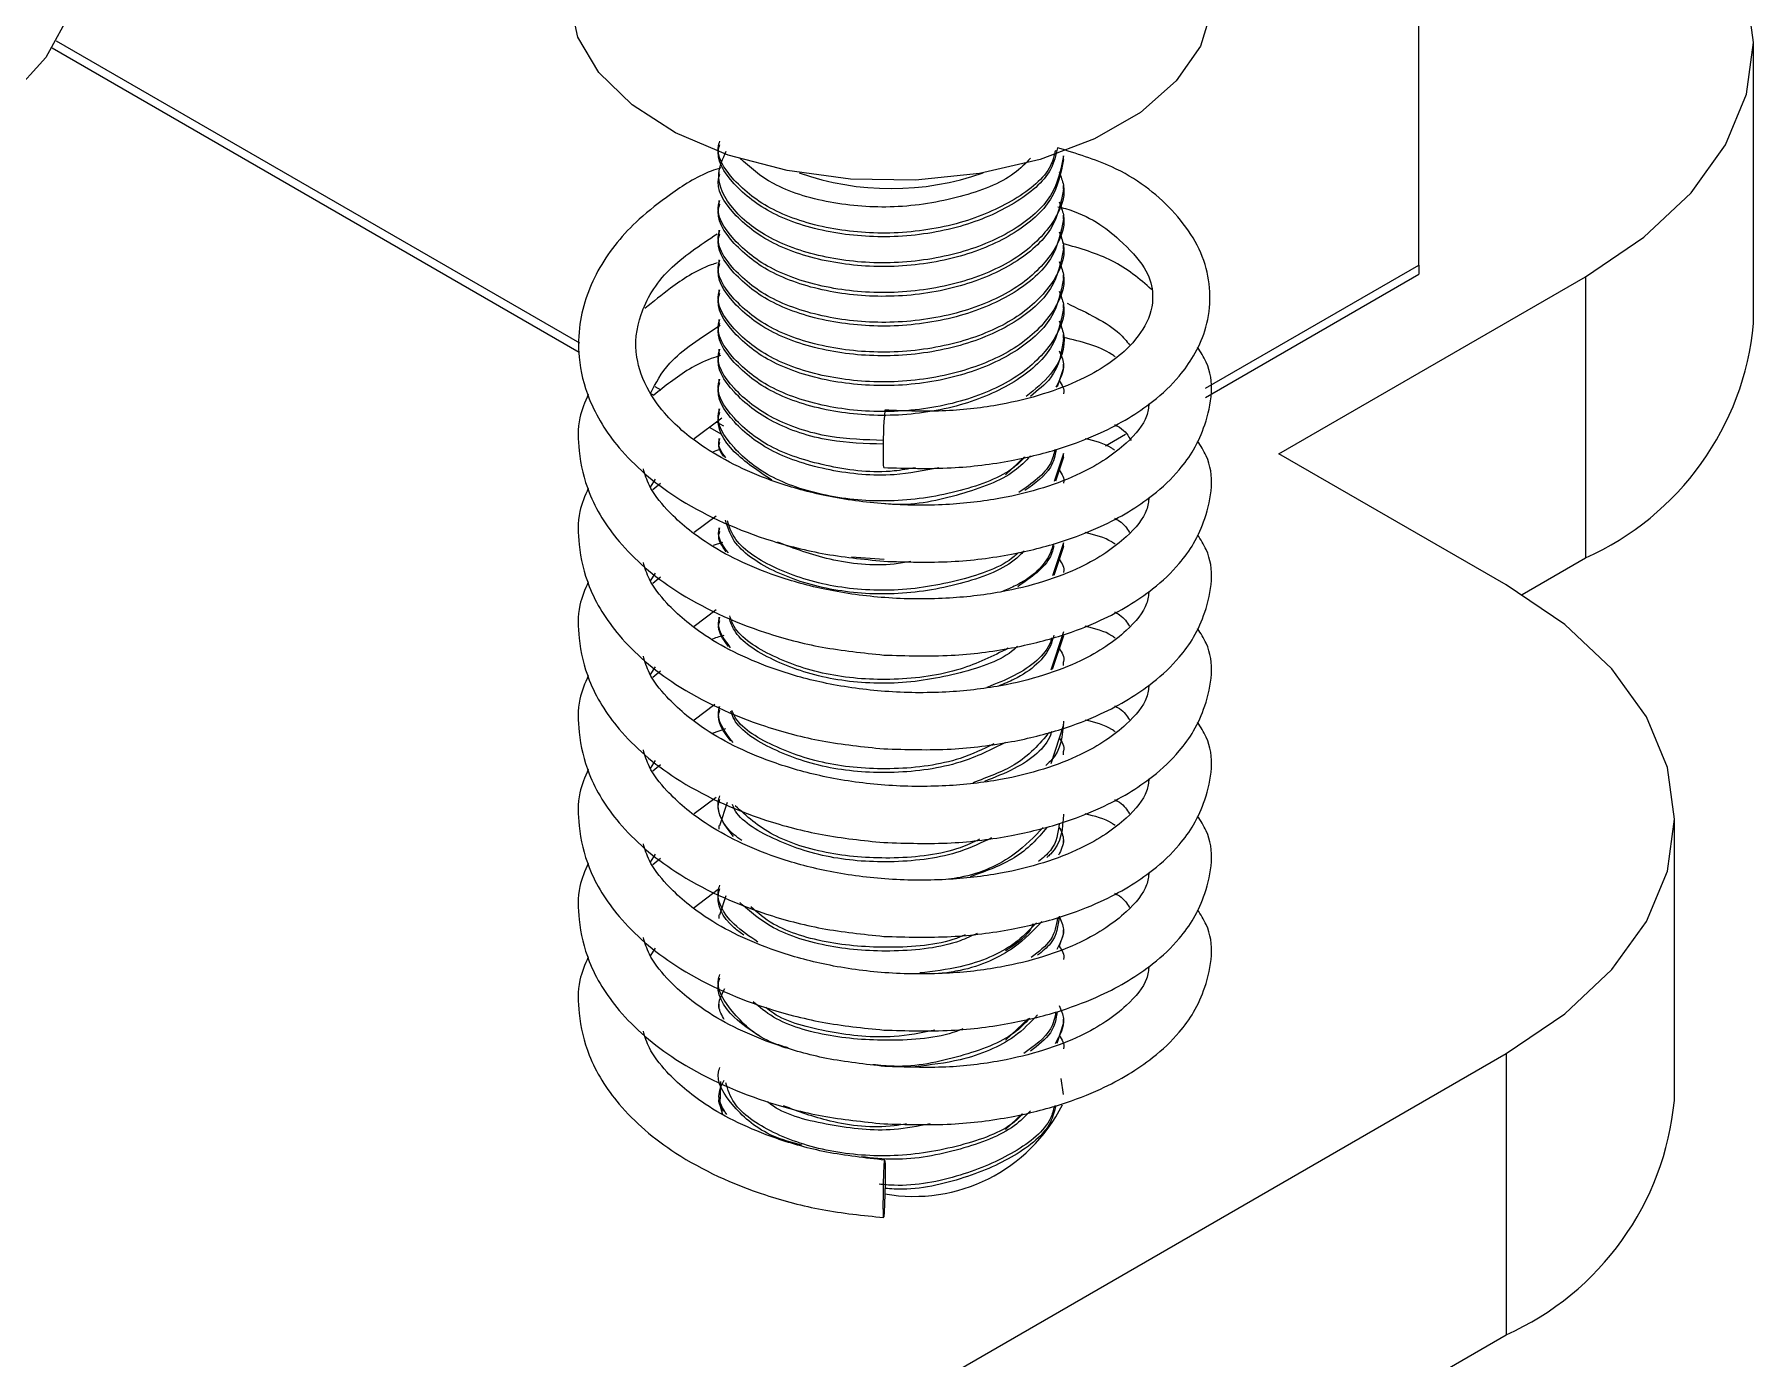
# Model space of a CAD drawing. Header units: millimetres. Extents: x 5 to 292, y 4 to 204.
# Drawn here: x 248.13 to 263.1, y 132.89 to 144.42 of the extents above; entities that cross this region are included whole.
import ezdxf

# ---------------------------------------------------------------- set-up
doc = ezdxf.new("R2010")
doc.units = ezdxf.units.MM

msp = doc.modelspace()

# ---------------------------------------------------------------- linework, layer by layer
at = {"color": 7, "linetype": 'Continuous', "lineweight": 25}
for p, q in [((260.183, 142.415), (260.183, 150.989)), ((248.317, 144.367), (252.872, 141.737)), ((263.097, 141.905), (263.097, 144.354)), ((248.28, 144.306), (252.87, 141.657)), ((257.087, 143.334), (257.087, 143.367)), ((254.087, 143.237), (254.087, 143.205)), ((254.087, 142.978), (254.087, 142.945)), ((257.087, 143.075), (257.087, 143.107)), ((257.087, 142.816), (257.087, 142.848)), ((254.087, 142.718), (254.087, 142.686)), ((257.087, 142.556), (257.087, 142.589)), ((254.087, 142.459), (254.087, 142.427)), ((258.325, 141.343), (260.183, 142.415)), ((260.183, 142.415), (260.183, 142.334)), ((257.087, 142.297), (257.087, 142.33)), ((258.323, 141.26), (260.183, 142.334)), ((258.963, 140.772), (261.632, 142.313)), ((261.632, 142.313), (261.632, 139.864)), ((254.087, 142.2), (254.087, 142.168)), ((254.087, 141.941), (254.087, 141.908)), ((257.087, 142.038), (257.087, 142.07)), ((257.087, 141.779), (257.087, 141.811)), ((254.087, 141.681), (254.087, 141.649)), ((257.086, 141.52), (257.032, 141.354)), ((257.087, 141.519), (257.087, 141.552)), ((253.53, 141.357), (253.58, 141.328)), ((254.087, 141.422), (254.087, 141.39)), ((253.492, 141.297), (253.52, 141.281)), ((253.871, 140.903), (254.112, 141.085)), ((254.064, 141.049), (254.126, 141.013)), ((254.087, 141.163), (254.087, 141.131)), ((254.003, 141.003), (254.108, 140.942)), ((254.087, 140.904), (254.087, 140.871)), ((257.452, 140.839), (257.628, 140.941)), ((254.102, 140.811), (254.037, 140.789)), ((256.745, 140.741), (256.582, 140.589)), ((257.086, 140.774), (257.006, 140.529)), ((257.086, 140.742), (257.018, 140.533)), ((257.087, 140.742), (257.087, 140.774)), ((260.943, 139.629), (258.963, 140.772)), ((253.492, 140.481), (253.536, 140.549)), ((253.579, 140.511), (253.51, 140.457)), ((253.871, 140.087), (254.063, 140.232)), ((254.117, 139.999), (254.037, 139.972)), ((254.087, 140.126), (254.087, 140.094)), ((257.086, 139.996), (256.992, 139.708)), ((257.087, 139.964), (257.087, 139.996)), ((255.527, 139.85), (255.242, 139.871)), ((257.086, 139.964), (257.003, 139.71)), ((261.082, 139.546), (261.632, 139.864)), ((253.492, 139.664), (253.536, 139.732)), ((253.579, 139.695), (253.51, 139.64)), ((253.871, 139.27), (254.063, 139.415)), ((254.087, 139.348), (254.087, 139.316)), ((257.086, 139.219), (256.978, 138.887)), ((257.086, 139.186), (256.99, 138.891)), ((257.087, 138.927), (257.087, 138.959)), ((253.492, 138.848), (253.536, 138.916)), ((253.579, 138.878), (253.51, 138.823)), ((253.871, 138.454), (254.05, 138.589)), ((254.087, 138.57), (254.087, 138.538)), ((254.145, 138.376), (254.027, 138.336)), ((257.086, 138.409), (256.976, 138.07)), ((257.087, 138.149), (257.087, 138.182)), ((253.492, 138.031), (253.536, 138.099)), ((253.579, 138.062), (253.51, 138.007)), ((253.871, 137.637), (254.062, 137.781)), ((254.095, 137.533), (254.161, 137.736)), ((262.407, 135.139), (262.407, 137.588)), ((254.087, 137.533), (254.087, 137.501)), ((253.492, 137.215), (253.536, 137.283)), ((257.087, 137.371), (257.087, 137.404)), ((253.579, 137.245), (253.51, 137.19)), ((253.871, 136.82), (254.08, 136.978)), ((254.095, 136.755), (254.15, 136.925)), ((254.087, 136.756), (254.087, 136.723)), ((257.086, 136.594), (257.05, 136.483)), ((257.087, 136.594), (257.087, 136.626)), ((253.492, 136.398), (253.536, 136.466)), ((254.087, 135.978), (254.087, 135.946)), ((256.784, 135.851), (256.582, 135.663)), ((257.086, 135.816), (257.028, 135.636)), ((257.087, 135.816), (257.087, 135.848)), ((254.968, 132.098), (260.943, 135.547)), ((260.943, 135.547), (260.943, 133.098)), ((254.087, 135.2), (254.087, 135.19)), ((257.087, 135.19), (257.067, 135.33)), ((256.727, 135.021), (256.582, 134.885)), ((254.968, 129.648), (260.943, 133.098))]:
    msp.add_line(p, q, dxfattribs=at)
at = {"color": 7, "linetype": 'Continuous', "lineweight": 25, "flags": 128}
for points in [[(245.164, 152.116), (245.691, 151.766), (246.206, 151.333), (246.698, 150.826), (247.156, 150.257), (247.569, 149.638), (247.928, 148.983), (248.226, 148.307), (248.455, 147.625), (248.611, 146.952), (248.69, 146.303), (248.69, 145.693), (248.611, 145.135), (248.455, 144.642), (248.226, 144.224), (247.928, 143.892), (247.664, 143.703)], [(261.632, 142.313), (262.142, 142.658), (262.552, 143.044), (262.852, 143.462), (263.035, 143.903), (263.097, 144.354), (263.035, 144.806), (262.852, 145.246), (262.552, 145.665), (262.142, 146.051), (261.632, 146.395)], [(258.381, 144.866), (258.379, 144.643), (258.279, 144.321), (258.068, 144.018), (257.757, 143.745), (257.356, 143.513), (256.883, 143.333), (256.357, 143.212), (255.799, 143.154), (255.233, 143.163), (254.681, 143.237), (254.166, 143.373), (253.71, 143.567), (253.33, 143.809), (253.042, 144.091), (252.859, 144.401), (252.788, 144.725), (252.792, 144.866)], [(260.943, 135.547), (261.453, 135.892), (261.862, 136.278), (262.163, 136.696), (262.346, 137.137), (262.407, 137.588), (262.346, 138.04), (262.163, 138.48), (261.862, 138.899), (261.453, 139.285), (260.943, 139.629)], [(254.1, 135.305), (254.094, 135.101), (254.117, 135.017)], [(255.535, 134.513), (255.535, 134.424), (255.533, 134.326), (255.53, 134.235), (255.527, 134.165), (255.523, 134.125), (255.521, 134.122), (255.519, 134.157), (255.518, 134.224), (255.519, 134.314), (255.521, 134.411), (255.523, 134.502), (255.527, 134.573), (255.53, 134.613), (255.533, 134.615), (255.535, 134.58), (255.535, 134.513)]]:
    msp.add_lwpolyline(points, dxfattribs=at)
at = {"color": 7, "linetype": 'Continuous', "lineweight": 25}
for centre, radius, start, end in [((255.587, 145.496), 2.415, 250.6567, 289.3434), ((260.616, 142.139), 2.492, 294.0742, 354.6057), ((258.899, 140.836), 3.382, 174.6569, 181.3428), ((255.999, 140.721), 0.483, 175.7038, 188.2864), ((255.785, 135.75), 1.447, 259.9519, 333.2948), ((259.926, 135.373), 2.492, 294.0745, 354.6054)]:
    msp.add_arc(centre, radius, start, end, dxfattribs=at)
for points, knots in [([(257.017, 143.414), (257.006, 143.368), (256.967, 143.207), (256.676, 142.973), (256.2, 142.763), (255.619, 142.673), (255.038, 142.717), (254.53, 142.882), (254.201, 143.145), (254.052, 143.373), (254.092, 143.487), (254.095, 143.495)], [0, 0, 0, 0, 0.052328, 0.184906, 0.317057, 0.453022, 0.583724, 0.718013, 0.853163, 0.989716, 1, 1, 1, 1]), ([(257.035, 143.436), (257.02, 143.372), (256.98, 143.192), (256.678, 142.941), (256.199, 142.73), (255.619, 142.641), (255.038, 142.685), (254.53, 142.849), (254.201, 143.112), (254.052, 143.341), (254.092, 143.455), (254.095, 143.463)], [0, 0, 0, 0, 0.071999, 0.201825, 0.331232, 0.464375, 0.592364, 0.723866, 0.85621, 0.989929, 1, 1, 1, 1]), ([(255.522, 140.651), (255.719, 140.645), (256.098, 140.634), (256.622, 140.701), (257.058, 140.809), (257.485, 140.975), (257.837, 141.187), (258.082, 141.42), (258.232, 141.63), (258.371, 141.935), (258.383, 142.408), (258.072, 142.9), (257.606, 143.261), (257.199, 143.386), (257.035, 143.436)], [0, 0, 0, 0, 0.083943, 0.161545, 0.230927, 0.291122, 0.387288, 0.452179, 0.497605, 0.549592, 0.67143, 0.797894, 0.918605, 1, 1, 1, 1]), ([(257.086, 143.334), (257.064, 143.216), (257.02, 142.981), (256.682, 142.681), (256.198, 142.471), (255.62, 142.381), (255.038, 142.426), (254.53, 142.59), (254.201, 142.853), (254.052, 143.082), (254.092, 143.196), (254.095, 143.204)], [0, 0, 0, 0, 0.1245, 0.246981, 0.369067, 0.494678, 0.615426, 0.739488, 0.864345, 0.990499, 1, 1, 1, 1]), ([(257.086, 143.367), (257.064, 143.248), (257.02, 143.013), (256.682, 142.713), (256.198, 142.504), (255.62, 142.414), (255.038, 142.458), (254.533, 142.622), (254.191, 142.886), (254.045, 143.172), (254.121, 143.342), (254.15, 143.406)], [0, 0, 0, 0, 0.116661, 0.231431, 0.345831, 0.463532, 0.576678, 0.692929, 0.809925, 0.928136, 1, 1, 1, 1]), ([(256.8, 143.345), (256.756, 143.3), (256.614, 143.154), (256.191, 142.993), (255.621, 142.899), (255.04, 142.945), (254.547, 143.097), (254.357, 143.267), (254.269, 143.345)], [0, 0, 0, 0, 0.084236, 0.270625, 0.462395, 0.646742, 0.836149, 1, 1, 1, 1]), ([(254.103, 143.261), (254.075, 143.252), (253.905, 143.197), (253.672, 143.037), (253.32, 142.771), (253.019, 142.398), (252.867, 141.978), (252.858, 141.581), (252.949, 141.213), (253.21, 140.788), (253.714, 140.353), (254.354, 140.057), (254.989, 139.889), (255.342, 139.853), (255.522, 139.835)], [0, 0, 0, 0, 0.013491, 0.081568, 0.143081, 0.246455, 0.352704, 0.412339, 0.490753, 0.590274, 0.707189, 0.844281, 0.920629, 1, 1, 1, 1]), ([(257.05, 143.224), (257.065, 143.186), (257.125, 143.033), (257.001, 142.753), (256.687, 142.454), (256.196, 142.244), (255.62, 142.155), (255.038, 142.199), (254.53, 142.363), (254.201, 142.626), (254.052, 142.855), (254.092, 142.969), (254.095, 142.977)], [0, 0, 0, 0, 0.039257, 0.15974, 0.277292, 0.394464, 0.515018, 0.630906, 0.749974, 0.869806, 0.990881, 1, 1, 1, 1]), ([(257.086, 143.075), (257.064, 142.957), (257.02, 142.721), (256.682, 142.421), (256.198, 142.212), (255.62, 142.122), (255.038, 142.166), (254.53, 142.331), (254.201, 142.594), (254.052, 142.822), (254.092, 142.936), (254.095, 142.944)], [0, 0, 0, 0, 0.1244998, 0.2469811, 0.3690674, 0.4946777, 0.615426, 0.7394884, 0.8643453, 0.9904988, 1, 1, 1, 1]), ([(257.05, 142.965), (257.065, 142.927), (257.125, 142.774), (257.001, 142.494), (256.687, 142.195), (256.196, 141.985), (255.62, 141.895), (255.038, 141.94), (254.53, 142.104), (254.201, 142.367), (254.052, 142.595), (254.092, 142.71), (254.095, 142.718)], [0, 0, 0, 0, 0.039257, 0.15974, 0.277292, 0.394464, 0.515018, 0.630906, 0.749974, 0.869806, 0.990881, 1, 1, 1, 1]), ([(257.037, 142.923), (257.06, 142.918), (257.3, 142.858), (257.571, 142.654), (257.808, 142.398), (257.882, 142.164), (257.844, 141.935), (257.638, 141.654), (257.234, 141.385), (256.661, 141.205), (256.058, 141.132), (255.711, 141.144), (255.532, 141.151)], [0, 0, 0, 0, 0.013647, 0.143283, 0.246106, 0.338759, 0.45354, 0.549479, 0.671476, 0.820555, 0.907456, 1, 1, 1, 1]), ([(257.832, 141.208), (257.828, 141.172), (257.817, 141.063), (257.631, 140.837), (257.236, 140.569), (256.661, 140.387), (256.058, 140.318), (255.538, 140.323), (255.032, 140.392), (254.483, 140.542), (253.989, 140.78), (253.649, 141.067), (253.447, 141.344), (253.344, 141.641), (253.379, 141.984), (253.603, 142.374), (253.922, 142.587), (254.071, 142.687)], [0, 0, 0, 0, 0.030936, 0.093701, 0.173514, 0.271043, 0.327896, 0.388439, 0.446596, 0.499916, 0.587815, 0.652675, 0.696609, 0.760769, 0.841011, 0.92522, 1, 1, 1, 1]), ([(257.086, 142.816), (257.064, 142.697), (257.02, 142.462), (256.682, 142.162), (256.198, 141.953), (255.62, 141.863), (255.038, 141.907), (254.53, 142.072), (254.201, 142.335), (254.052, 142.563), (254.092, 142.677), (254.095, 142.685)], [0, 0, 0, 0, 0.1245, 0.246981, 0.369067, 0.494678, 0.615426, 0.739488, 0.864345, 0.990499, 1, 1, 1, 1]), ([(257.05, 142.705), (257.065, 142.668), (257.125, 142.514), (257.001, 142.235), (256.687, 141.935), (256.196, 141.726), (255.62, 141.636), (255.038, 141.68), (254.53, 141.845), (254.201, 142.108), (254.052, 142.336), (254.092, 142.45), (254.095, 142.458)], [0, 0, 0, 0, 0.039257, 0.15974, 0.277292, 0.394464, 0.515018, 0.630906, 0.749974, 0.869806, 0.990881, 1, 1, 1, 1]), ([(257.086, 142.557), (257.064, 142.438), (257.02, 142.203), (256.682, 141.903), (256.198, 141.694), (255.62, 141.604), (255.038, 141.648), (254.53, 141.812), (254.201, 142.075), (254.052, 142.304), (254.092, 142.418), (254.095, 142.426)], [0, 0, 0, 0, 0.1244998, 0.2469811, 0.3690674, 0.4946778, 0.6154259, 0.7394883, 0.8643453, 0.9904988, 1, 1, 1, 1]), ([(257.854, 142.203), (257.749, 142.294), (257.548, 142.467), (257.233, 142.559), (257.083, 142.602)], [0, 0, 0, 0, 0.523008, 1, 1, 1, 1]), ([(254.071, 142.433), (254.054, 142.428), (253.896, 142.376), (253.688, 142.235), (253.516, 142.096), (253.443, 142.037)], [0, 0, 0, 0, 0.06615, 0.60437, 1, 1, 1, 1]), ([(257.05, 142.446), (257.065, 142.408), (257.125, 142.255), (257.001, 141.976), (256.687, 141.676), (256.196, 141.467), (255.62, 141.377), (255.038, 141.421), (254.53, 141.586), (254.201, 141.849), (254.052, 142.077), (254.092, 142.191), (254.095, 142.199)], [0, 0, 0, 0, 0.0392566, 0.1597405, 0.2772916, 0.3944637, 0.515018, 0.6309058, 0.7499745, 0.8698057, 0.9908812, 1, 1, 1, 1]), ([(257.086, 142.297), (257.064, 142.179), (257.02, 141.944), (256.682, 141.644), (256.198, 141.434), (255.62, 141.344), (255.038, 141.389), (254.53, 141.553), (254.201, 141.816), (254.052, 142.045), (254.092, 142.159), (254.095, 142.167)], [0, 0, 0, 0, 0.1245, 0.246981, 0.369067, 0.494678, 0.615426, 0.739488, 0.864345, 0.990499, 1, 1, 1, 1]), ([(257.05, 142.187), (257.065, 142.149), (257.125, 141.996), (257.001, 141.716), (256.687, 141.417), (256.196, 141.207), (255.62, 141.118), (255.038, 141.162), (254.53, 141.326), (254.201, 141.589), (254.052, 141.818), (254.092, 141.932), (254.095, 141.94)], [0, 0, 0, 0, 0.039257, 0.15974, 0.277292, 0.394464, 0.515018, 0.630906, 0.749974, 0.869806, 0.990881, 1, 1, 1, 1]), ([(257.118, 142.082), (257.294, 141.998), (257.529, 141.887), (257.636, 141.753), (257.662, 141.719)], [0, 0, 0, 0, 0.749218, 1, 1, 1, 1]), ([(257.086, 142.038), (257.064, 141.919), (257.02, 141.684), (256.682, 141.384), (256.198, 141.175), (255.62, 141.085), (255.038, 141.129), (254.53, 141.294), (254.201, 141.557), (254.052, 141.785), (254.092, 141.899), (254.095, 141.907)], [0, 0, 0, 0, 0.1245, 0.246981, 0.369067, 0.494678, 0.615426, 0.739488, 0.864345, 0.990499, 1, 1, 1, 1]), ([(257.05, 141.928), (257.065, 141.89), (257.124, 141.737), (257.032, 141.49), (256.839, 141.332), (256.763, 141.27)], [0, 0, 0, 0, 0.164853, 0.670808, 1, 1, 1, 1]), ([(253.492, 141.297), (253.538, 141.387), (253.649, 141.603), (253.932, 141.784), (254.098, 141.891)], [0, 0, 0, 0, 0.413704, 1, 1, 1, 1]), ([(257.086, 141.779), (257.071, 141.658), (257.048, 141.471), (256.864, 141.323), (256.8, 141.271)], [0, 0, 0, 0, 0.6490915, 1, 1, 1, 1]), ([(257.536, 141.616), (257.526, 141.623), (257.414, 141.706), (257.243, 141.747), (257.087, 141.785)], [0, 0, 0, 0, 0.082246, 1, 1, 1, 1]), ([(254.101, 141.627), (254.073, 141.618), (253.905, 141.564), (253.715, 141.438), (253.568, 141.32), (253.52, 141.281)], [0, 0, 0, 0, 0.115088, 0.712783, 1, 1, 1, 1]), ([(255.519, 140.887), (255.362, 140.892), (255.01, 140.904), (254.531, 141.069), (254.201, 141.329), (254.052, 141.558), (254.092, 141.673), (254.095, 141.681)], [0, 0, 0, 0, 0.207479, 0.463144, 0.720446, 0.98042, 1, 1, 1, 1]), ([(255.519, 140.855), (255.361, 140.86), (255.009, 140.871), (254.531, 141.037), (254.201, 141.297), (254.052, 141.526), (254.092, 141.64), (254.095, 141.648)], [0, 0, 0, 0, 0.207295, 0.463019, 0.720381, 0.980416, 1, 1, 1, 1]), ([(255.522, 139.835), (255.719, 139.829), (256.098, 139.817), (256.622, 139.885), (257.058, 139.993), (257.485, 140.159), (257.837, 140.371), (258.082, 140.604), (258.233, 140.813), (258.366, 141.117), (258.415, 141.455), (258.282, 141.657), (258.254, 141.699)], [0, 0, 0, 0, 0.119297, 0.229582, 0.328184, 0.413731, 0.550398, 0.642619, 0.707176, 0.781059, 0.95421, 1, 1, 1, 1]), ([(257.05, 141.668), (257.067, 141.631), (257.113, 141.525), (257.057, 141.418), (257.02, 141.35)], [0, 0, 0, 0, 0.3574531, 1, 1, 1, 1]), ([(255.799, 140.65), (255.737, 140.639), (255.491, 140.594), (255.036, 140.649), (254.531, 140.806), (254.201, 141.071), (254.052, 141.299), (254.092, 141.413), (254.095, 141.421)], [0, 0, 0, 0, 0.07468, 0.295788, 0.522964, 0.751596, 0.982602, 1, 1, 1, 1]), ([(256.003, 140.649), (255.873, 140.624), (255.561, 140.562), (255.037, 140.614), (254.531, 140.775), (254.201, 141.039), (254.052, 141.267), (254.092, 141.381), (254.095, 141.389)], [0, 0, 0, 0, 0.144622, 0.349017, 0.559022, 0.770372, 0.983917, 1, 1, 1, 1]), ([(257.05, 141.409), (257.074, 141.371), (257.099, 141.333), (257.086, 141.294), (257.086, 141.293)], [0, 0, 0, 0, 0.97527, 1, 1, 1, 1]), ([(252.949, 141.289), (252.92, 141.221), (252.854, 141.063), (252.862, 140.764), (252.947, 140.397), (253.21, 139.971), (253.714, 139.537), (254.354, 139.24), (254.989, 139.073), (255.342, 139.037), (255.522, 139.018)], [0, 0, 0, 0, 0.063889, 0.150131, 0.263532, 0.407459, 0.576541, 0.774801, 0.885215, 1, 1, 1, 1]), ([(256.754, 140.743), (256.724, 140.713), (256.594, 140.582), (256.189, 140.433), (255.622, 140.339), (255.038, 140.384), (254.531, 140.548), (254.201, 140.812), (254.052, 141.04), (254.092, 141.154), (254.095, 141.162)], [0, 0, 0, 0, 0.04743, 0.20187, 0.360767, 0.513513, 0.670452, 0.828397, 0.987981, 1, 1, 1, 1]), ([(254.548, 140.542), (254.43, 140.62), (254.188, 140.779), (254.053, 141.008), (254.092, 141.122), (254.095, 141.13)], [0, 0, 0, 0, 0.46863, 0.962783, 1, 1, 1, 1]), ([(257.531, 141.027), (257.546, 141.019), (257.622, 140.977), (257.652, 140.927), (257.676, 140.887)], [0, 0, 0, 0, 0.1954219, 1, 1, 1, 1]), ([(254.148, 140.735), (254.112, 140.783), (254.071, 140.839), (254.092, 140.895), (254.095, 140.903)], [0, 0, 0, 0, 0.8578223, 1, 1, 1, 1]), ([(255.522, 139.018), (255.719, 139.012), (256.098, 139), (256.622, 139.068), (257.058, 139.176), (257.485, 139.342), (257.837, 139.554), (258.082, 139.787), (258.233, 139.997), (258.366, 140.3), (258.415, 140.638), (258.282, 140.84), (258.254, 140.882)], [0, 0, 0, 0, 0.119296, 0.229582, 0.328184, 0.413731, 0.550398, 0.642619, 0.707176, 0.781059, 0.95421, 1, 1, 1, 1]), ([(257.531, 140.803), (257.523, 140.808), (257.459, 140.857), (257.361, 140.881), (257.275, 140.902)], [0, 0, 0, 0, 0.119469, 1, 1, 1, 1]), ([(254.129, 140.748), (254.105, 140.781), (254.076, 140.821), (254.092, 140.862), (254.095, 140.87)], [0, 0, 0, 0, 0.805264, 1, 1, 1, 1]), ([(256.8, 140.753), (256.756, 140.707), (256.614, 140.56), (256.192, 140.407), (255.773, 140.314), (255.548, 140.334), (255.517, 140.337)], [0, 0, 0, 0, 0.170514, 0.547814, 0.936004, 1, 1, 1, 1]), ([(257.013, 140.808), (257.003, 140.767), (256.97, 140.625), (256.812, 140.513), (256.699, 140.433)], [0, 0, 0, 0, 0.290859, 1, 1, 1, 1]), ([(257.024, 140.811), (257.013, 140.757), (256.986, 140.621), (256.84, 140.514), (256.752, 140.45)], [0, 0, 0, 0, 0.396138, 1, 1, 1, 1]), ([(257.832, 140.391), (257.828, 140.355), (257.817, 140.246), (257.631, 140.021), (257.236, 139.752), (256.661, 139.57), (256.058, 139.502), (255.538, 139.506), (255.032, 139.576), (254.483, 139.726), (253.987, 139.964), (253.653, 140.25), (253.477, 140.475), (253.443, 140.593), (253.429, 140.641)], [0, 0, 0, 0, 0.042518, 0.128778, 0.238468, 0.372508, 0.450643, 0.533851, 0.613778, 0.68706, 0.807863, 0.897003, 0.957384, 1, 1, 1, 1]), ([(257.05, 140.631), (257.074, 140.594), (257.099, 140.555), (257.086, 140.516), (257.086, 140.515)], [0, 0, 0, 0, 0.97527, 1, 1, 1, 1]), ([(252.949, 140.472), (252.92, 140.405), (252.854, 140.246), (252.862, 139.947), (252.947, 139.58), (253.21, 139.155), (253.714, 138.72), (254.354, 138.424), (254.989, 138.256), (255.342, 138.22), (255.522, 138.201)], [0, 0, 0, 0, 0.063889, 0.150131, 0.263533, 0.407459, 0.576541, 0.774801, 0.885215, 1, 1, 1, 1]), ([(256.745, 139.924), (256.717, 139.897), (256.59, 139.769), (256.188, 139.623), (255.623, 139.529), (255.035, 139.574), (254.541, 139.739), (254.214, 139.962), (254.163, 140.132), (254.144, 140.194)], [0, 0, 0, 0, 0.046721, 0.21536, 0.388868, 0.555659, 0.727028, 0.899495, 1, 1, 1, 1]), ([(256.697, 139.912), (256.684, 139.9), (256.569, 139.789), (256.186, 139.657), (255.624, 139.561), (255.034, 139.606), (254.543, 139.771), (254.226, 139.983), (254.177, 140.138), (254.161, 140.186)], [0, 0, 0, 0, 0.022013, 0.1991559, 0.381412, 0.5566133, 0.7366234, 0.9177864, 1, 1, 1, 1]), ([(257.531, 140.21), (257.546, 140.202), (257.614, 140.165), (257.641, 140.121), (257.662, 140.086)], [0, 0, 0, 0, 0.219531, 1, 1, 1, 1]), ([(254.169, 139.909), (254.12, 139.973), (254.066, 140.044), (254.092, 140.117), (254.095, 140.125)], [0, 0, 0, 0, 0.889822, 1, 1, 1, 1]), ([(254.151, 139.917), (254.114, 139.967), (254.07, 140.026), (254.092, 140.085), (254.095, 140.093)], [0, 0, 0, 0, 0.864304, 1, 1, 1, 1]), ([(255.758, 139.834), (255.71, 139.825), (255.478, 139.784), (255.041, 139.833), (254.742, 139.946), (254.596, 140.002)], [0, 0, 0, 0, 0.119312, 0.569634, 1, 1, 1, 1]), ([(255.522, 138.201), (255.719, 138.195), (256.098, 138.184), (256.622, 138.252), (257.058, 138.36), (257.485, 138.526), (257.837, 138.738), (258.082, 138.971), (258.233, 139.18), (258.366, 139.484), (258.415, 139.821), (258.282, 140.023), (258.254, 140.066)], [0, 0, 0, 0, 0.119297, 0.229582, 0.328184, 0.413731, 0.550398, 0.642619, 0.707176, 0.781059, 0.95421, 1, 1, 1, 1]), ([(256.999, 139.988), (256.992, 139.961), (256.953, 139.821), (256.782, 139.665), (256.584, 139.584), (256.547, 139.569)], [0, 0, 0, 0, 0.1582368, 0.8399291, 1, 1, 1, 1]), ([(257.536, 139.983), (257.526, 139.99), (257.461, 140.039), (257.361, 140.064), (257.275, 140.085)], [0, 0, 0, 0, 0.1394894, 1, 1, 1, 1]), ([(257.003, 139.969), (256.995, 139.938), (256.962, 139.802), (256.807, 139.695), (256.689, 139.613)], [0, 0, 0, 0, 0.231402, 1, 1, 1, 1]), ([(257.05, 139.854), (257.074, 139.816), (257.099, 139.777), (257.086, 139.738), (257.086, 139.737)], [0, 0, 0, 0, 0.97527, 1, 1, 1, 1]), ([(257.832, 139.575), (257.828, 139.539), (257.817, 139.43), (257.631, 139.204), (257.236, 138.936), (256.661, 138.754), (256.058, 138.685), (255.538, 138.69), (255.032, 138.759), (254.483, 138.909), (253.987, 139.147), (253.653, 139.433), (253.477, 139.659), (253.443, 139.776), (253.429, 139.824)], [0, 0, 0, 0, 0.042518, 0.128778, 0.238468, 0.372508, 0.450643, 0.533851, 0.613778, 0.68706, 0.807863, 0.897003, 0.957384, 1, 1, 1, 1]), ([(252.949, 139.656), (252.92, 139.588), (252.854, 139.43), (252.862, 139.131), (252.947, 138.764), (253.21, 138.338), (253.714, 137.903), (254.354, 137.607), (254.989, 137.44), (255.342, 137.403), (255.522, 137.385)], [0, 0, 0, 0, 0.063889, 0.150131, 0.263532, 0.407459, 0.576541, 0.774801, 0.885215, 1, 1, 1, 1]), ([(257.531, 139.394), (257.546, 139.386), (257.614, 139.349), (257.641, 139.304), (257.662, 139.269)], [0, 0, 0, 0, 0.219532, 1, 1, 1, 1]), ([(254.189, 139.082), (254.128, 139.162), (254.06, 139.25), (254.092, 139.339), (254.095, 139.347)], [0, 0, 0, 0, 0.910064, 1, 1, 1, 1]), ([(254.171, 139.092), (254.121, 139.158), (254.065, 139.232), (254.092, 139.307), (254.095, 139.315)], [0, 0, 0, 0, 0.8929601, 1, 1, 1, 1]), ([(256.687, 139.093), (256.677, 139.084), (256.565, 138.977), (256.185, 138.847), (255.624, 138.751), (255.034, 138.796), (254.545, 138.962), (254.237, 139.161), (254.189, 139.303), (254.177, 139.339)], [0, 0, 0, 0, 0.017144, 0.199137, 0.386384, 0.566383, 0.751322, 0.937445, 1, 1, 1, 1]), ([(256.607, 139.077), (256.473, 139.01), (256.185, 138.866), (255.619, 138.786), (255.035, 138.828), (254.545, 138.994), (254.24, 139.19), (254.192, 139.328), (254.181, 139.36)], [0, 0, 0, 0, 0.170019, 0.365738, 0.553882, 0.747189, 0.941735, 1, 1, 1, 1]), ([(255.522, 137.385), (255.719, 137.379), (256.098, 137.367), (256.622, 137.435), (257.058, 137.543), (257.485, 137.709), (257.837, 137.921), (258.082, 138.154), (258.233, 138.364), (258.366, 138.667), (258.415, 139.005), (258.282, 139.207), (258.254, 139.249)], [0, 0, 0, 0, 0.1192965, 0.2295817, 0.3281839, 0.4137311, 0.5503984, 0.6426194, 0.7071763, 0.7810589, 0.95421, 1, 1, 1, 1]), ([(257.536, 139.166), (257.526, 139.173), (257.461, 139.223), (257.361, 139.247), (257.275, 139.269)], [0, 0, 0, 0, 0.1394894, 1, 1, 1, 1]), ([(254.131, 139.187), (254.091, 139.178), (254.051, 139.168), (254.02, 139.15), (254.02, 139.15)], [0, 0, 0, 0, 0.996681, 1, 1, 1, 1]), ([(256.985, 139.168), (256.982, 139.156), (256.944, 139.029), (256.744, 138.864), (256.501, 138.768), (256.419, 138.736)], [0, 0, 0, 0, 0.067254, 0.687343, 1, 1, 1, 1]), ([(257.003, 139.191), (256.995, 139.16), (256.956, 139.015), (256.775, 138.85), (256.568, 138.767), (256.522, 138.748)], [0, 0, 0, 0, 0.1739832, 0.8157625, 1, 1, 1, 1]), ([(257.832, 138.758), (257.828, 138.722), (257.817, 138.613), (257.631, 138.388), (257.236, 138.119), (256.661, 137.937), (256.058, 137.869), (255.538, 137.873), (255.032, 137.943), (254.483, 138.093), (253.987, 138.33), (253.653, 138.617), (253.477, 138.842), (253.443, 138.959), (253.429, 139.008)], [0, 0, 0, 0, 0.0425175, 0.1287784, 0.2384684, 0.3725081, 0.4506428, 0.5338509, 0.6137784, 0.6870596, 0.8078635, 0.8970032, 0.957384, 1, 1, 1, 1]), ([(257.05, 139.076), (257.074, 139.038), (257.099, 138.999), (257.086, 138.96), (257.086, 138.959)], [0, 0, 0, 0, 0.97527, 1, 1, 1, 1]), ([(252.949, 138.839), (252.92, 138.772), (252.854, 138.613), (252.862, 138.314), (252.947, 137.947), (253.21, 137.522), (253.714, 137.087), (254.354, 136.791), (254.989, 136.623), (255.342, 136.587), (255.522, 136.568)], [0, 0, 0, 0, 0.063889, 0.150131, 0.263532, 0.407459, 0.576541, 0.774801, 0.885215, 1, 1, 1, 1]), ([(254.21, 138.256), (254.136, 138.352), (254.055, 138.456), (254.092, 138.562), (254.095, 138.57)], [0, 0, 0, 0, 0.924023, 1, 1, 1, 1]), ([(254.19, 138.27), (254.128, 138.351), (254.06, 138.44), (254.092, 138.529), (254.095, 138.537)], [0, 0, 0, 0, 0.910658, 1, 1, 1, 1]), ([(256.582, 138.256), (256.456, 138.193), (256.175, 138.053), (255.619, 137.976), (255.035, 138.017), (254.546, 138.185), (254.246, 138.374), (254.199, 138.505), (254.19, 138.529)], [0, 0, 0, 0, 0.163414, 0.363732, 0.556296, 0.754145, 0.953261, 1, 1, 1, 1]), ([(256.482, 138.245), (256.387, 138.199), (256.137, 138.077), (255.618, 138.009), (255.034, 138.05), (254.548, 138.217), (254.253, 138.398), (254.208, 138.518), (254.202, 138.534)], [0, 0, 0, 0, 0.129704, 0.342632, 0.547319, 0.757623, 0.969274, 1, 1, 1, 1]), ([(257.531, 138.577), (257.546, 138.569), (257.614, 138.532), (257.641, 138.487), (257.662, 138.453)], [0, 0, 0, 0, 0.219531, 1, 1, 1, 1]), ([(255.522, 136.568), (255.719, 136.562), (256.098, 136.551), (256.622, 136.619), (257.058, 136.727), (257.485, 136.892), (257.837, 137.105), (258.082, 137.338), (258.233, 137.547), (258.366, 137.85), (258.415, 138.188), (258.282, 138.39), (258.254, 138.433)], [0, 0, 0, 0, 0.119297, 0.229582, 0.328184, 0.413731, 0.550398, 0.642619, 0.707176, 0.781059, 0.95421, 1, 1, 1, 1]), ([(256.966, 138.347), (256.878, 138.243), (256.72, 138.06), (256.426, 137.953), (256.297, 137.906)], [0, 0, 0, 0, 0.56129, 1, 1, 1, 1]), ([(256.983, 138.351), (256.98, 138.341), (256.943, 138.217), (256.738, 138.05), (256.488, 137.952), (256.399, 137.918)], [0, 0, 0, 0, 0.053893, 0.665487, 1, 1, 1, 1]), ([(257.086, 138.441), (257.079, 138.318), (257.072, 138.179), (256.947, 138.069), (256.933, 138.056)], [0, 0, 0, 0, 0.887786, 1, 1, 1, 1]), ([(257.536, 138.35), (257.526, 138.357), (257.461, 138.406), (257.361, 138.431), (257.275, 138.452)], [0, 0, 0, 0, 0.139489, 1, 1, 1, 1]), ([(257.832, 137.942), (257.828, 137.906), (257.817, 137.797), (257.631, 137.571), (257.236, 137.303), (256.661, 137.121), (256.058, 137.052), (255.538, 137.057), (255.032, 137.126), (254.483, 137.276), (253.987, 137.514), (253.653, 137.8), (253.477, 138.026), (253.443, 138.143), (253.429, 138.191)], [0, 0, 0, 0, 0.042518, 0.128778, 0.238468, 0.372508, 0.450643, 0.533851, 0.613778, 0.68706, 0.807863, 0.897003, 0.957384, 1, 1, 1, 1]), ([(257.05, 138.298), (257.074, 138.26), (257.099, 138.222), (257.086, 138.183), (257.086, 138.182)], [0, 0, 0, 0, 0.97527, 1, 1, 1, 1]), ([(252.949, 138.023), (252.92, 137.955), (252.854, 137.797), (252.862, 137.498), (252.947, 137.13), (253.21, 136.705), (253.714, 136.27), (254.354, 135.974), (254.989, 135.807), (255.342, 135.77), (255.522, 135.752)], [0, 0, 0, 0, 0.0638889, 0.150131, 0.2635324, 0.4074591, 0.5765409, 0.7748012, 0.885215, 1, 1, 1, 1]), ([(254.285, 137.403), (254.263, 137.419), (254.123, 137.519), (254.053, 137.67), (254.092, 137.784), (254.095, 137.792)], [0, 0, 0, 0, 0.148081, 0.940332, 1, 1, 1, 1]), ([(254.213, 137.437), (254.137, 137.536), (254.054, 137.643), (254.092, 137.751), (254.095, 137.759)], [0, 0, 0, 0, 0.925914, 1, 1, 1, 1]), ([(257.531, 137.761), (257.546, 137.753), (257.614, 137.715), (257.641, 137.671), (257.662, 137.636)], [0, 0, 0, 0, 0.219532, 1, 1, 1, 1]), ([(256.461, 137.426), (256.373, 137.383), (256.129, 137.265), (255.618, 137.199), (255.034, 137.239), (254.548, 137.407), (254.256, 137.585), (254.21, 137.703), (254.205, 137.716)], [0, 0, 0, 0, 0.122385, 0.338437, 0.546126, 0.759516, 0.974273, 1, 1, 1, 1]), ([(256.356, 137.413), (256.301, 137.387), (256.089, 137.287), (255.615, 137.233), (255.041, 137.273), (254.529, 137.433), (254.328, 137.615), (254.229, 137.704)], [0, 0, 0, 0, 0.081888, 0.316122, 0.541288, 0.772635, 1, 1, 1, 1]), ([(255.522, 135.752), (255.719, 135.746), (256.098, 135.734), (256.622, 135.802), (257.058, 135.91), (257.485, 136.076), (257.837, 136.288), (258.082, 136.521), (258.233, 136.731), (258.366, 137.034), (258.415, 137.372), (258.282, 137.574), (258.254, 137.616)], [0, 0, 0, 0, 0.119296, 0.229582, 0.328184, 0.413731, 0.550398, 0.642619, 0.707176, 0.781059, 0.95421, 1, 1, 1, 1]), ([(257.086, 137.631), (257.08, 137.508), (257.074, 137.372), (256.953, 137.265), (256.943, 137.255)], [0, 0, 0, 0, 0.912305, 1, 1, 1, 1]), ([(257.536, 137.533), (257.526, 137.54), (257.461, 137.59), (257.361, 137.614), (257.275, 137.635)], [0, 0, 0, 0, 0.139489, 1, 1, 1, 1]), ([(256.909, 137.516), (256.833, 137.436), (256.662, 137.255), (256.341, 137.101), (256.12, 137.07), (256.086, 137.065)], [0, 0, 0, 0, 0.403416, 0.90901, 1, 1, 1, 1]), ([(256.943, 137.515), (256.86, 137.42), (256.703, 137.24), (256.413, 137.136), (256.276, 137.087)], [0, 0, 0, 0, 0.527926, 1, 1, 1, 1]), ([(257.049, 137.551), (257.04, 137.469), (257.026, 137.348), (256.908, 137.251), (256.869, 137.22)], [0, 0, 0, 0, 0.676374, 1, 1, 1, 1]), ([(257.05, 137.52), (257.068, 137.483), (257.107, 137.401), (257.066, 137.319), (257.044, 137.275)], [0, 0, 0, 0, 0.4629472, 1, 1, 1, 1]), ([(257.832, 137.125), (257.828, 137.089), (257.817, 136.98), (257.631, 136.754), (257.236, 136.486), (256.661, 136.304), (256.058, 136.235), (255.538, 136.24), (255.032, 136.309), (254.483, 136.46), (253.987, 136.697), (253.653, 136.984), (253.477, 137.209), (253.443, 137.326), (253.429, 137.375)], [0, 0, 0, 0, 0.0425176, 0.1287784, 0.2384684, 0.3725081, 0.4506429, 0.533851, 0.6137784, 0.6870596, 0.8078635, 0.8970032, 0.957384, 1, 1, 1, 1]), ([(252.949, 137.206), (252.92, 137.139), (252.854, 136.98), (252.862, 136.681), (252.947, 136.314), (253.21, 135.888), (253.714, 135.454), (254.354, 135.158), (254.989, 134.99), (255.342, 134.954), (255.522, 134.935)], [0, 0, 0, 0, 0.0638889, 0.1501311, 0.2635325, 0.4074591, 0.5765409, 0.7748012, 0.885215, 1, 1, 1, 1]), ([(254.427, 136.518), (254.354, 136.567), (254.159, 136.699), (254.053, 136.892), (254.092, 137.006), (254.095, 137.014)], [0, 0, 0, 0, 0.357678, 0.955012, 1, 1, 1, 1]), ([(254.304, 136.579), (254.275, 136.599), (254.128, 136.704), (254.053, 136.86), (254.092, 136.974), (254.095, 136.982)], [0, 0, 0, 0, 0.182093, 0.942714, 1, 1, 1, 1]), ([(256.335, 136.594), (256.287, 136.571), (256.081, 136.475), (255.614, 136.423), (255.042, 136.463), (254.547, 136.616), (254.357, 136.785), (254.269, 136.864)], [0, 0, 0, 0, 0.0746698, 0.317961, 0.5518349, 0.792128, 1, 1, 1, 1]), ([(257.531, 136.944), (257.546, 136.936), (257.614, 136.899), (257.641, 136.854), (257.662, 136.82)], [0, 0, 0, 0, 0.219532, 1, 1, 1, 1]), ([(256.23, 136.581), (256.216, 136.575), (256.041, 136.497), (255.611, 136.457), (255.044, 136.495), (254.589, 136.63), (254.425, 136.772), (254.364, 136.825)], [0, 0, 0, 0, 0.024907, 0.301459, 0.567305, 0.840448, 1, 1, 1, 1]), ([(255.522, 134.935), (255.719, 134.929), (256.098, 134.918), (256.622, 134.985), (257.058, 135.094), (257.485, 135.259), (257.837, 135.472), (258.082, 135.705), (258.233, 135.914), (258.366, 136.217), (258.415, 136.555), (258.282, 136.757), (258.254, 136.8)], [0, 0, 0, 0, 0.119296, 0.229582, 0.328184, 0.413731, 0.550398, 0.642619, 0.707176, 0.781059, 0.95421, 1, 1, 1, 1]), ([(256.851, 136.685), (256.792, 136.623), (256.637, 136.46), (256.262, 136.299), (255.954, 136.263), (255.835, 136.249)], [0, 0, 0, 0, 0.274091, 0.719723, 1, 1, 1, 1]), ([(256.899, 136.697), (256.826, 136.62), (256.658, 136.442), (256.324, 136.286), (256.083, 136.253), (256.031, 136.246)], [0, 0, 0, 0, 0.375191, 0.863826, 1, 1, 1, 1]), ([(257.036, 136.731), (257.025, 136.664), (257.004, 136.535), (256.871, 136.433), (256.806, 136.384)], [0, 0, 0, 0, 0.51574, 1, 1, 1, 1]), ([(257.05, 136.743), (257.04, 136.66), (257.025, 136.535), (256.903, 136.436), (256.862, 136.403)], [0, 0, 0, 0, 0.662357, 1, 1, 1, 1]), ([(257.05, 136.743), (257.067, 136.705), (257.11, 136.609), (257.06, 136.512), (257.03, 136.454)], [0, 0, 0, 0, 0.393921, 1, 1, 1, 1]), ([(255.532, 135.435), (255.36, 135.454), (255.032, 135.49), (254.483, 135.644), (253.987, 135.881), (253.653, 136.167), (253.477, 136.393), (253.443, 136.51), (253.429, 136.558)], [0, 0, 0, 0, 0.1714632, 0.3286689, 0.5878217, 0.7790475, 0.9085786, 1, 1, 1, 1]), ([(256.821, 136.677), (256.819, 136.671), (256.792, 136.579), (256.683, 136.507), (256.582, 136.441)], [0, 0, 0, 0, 0.072822, 1, 1, 1, 1]), ([(252.949, 136.39), (252.92, 136.322), (252.854, 136.164), (252.862, 135.865), (252.947, 135.497), (253.21, 135.072), (253.714, 134.637), (254.354, 134.341), (254.989, 134.174), (255.342, 134.137), (255.522, 134.119)], [0, 0, 0, 0, 0.063889, 0.150131, 0.263533, 0.407459, 0.576541, 0.774801, 0.885215, 1, 1, 1, 1]), ([(257.05, 136.483), (257.074, 136.446), (257.099, 136.407), (257.086, 136.368), (257.086, 136.367)], [0, 0, 0, 0, 0.9752696, 1, 1, 1, 1]), ([(254.689, 135.597), (254.645, 135.61), (254.432, 135.674), (254.208, 135.891), (254.052, 136.114), (254.092, 136.228), (254.095, 136.236)], [0, 0, 0, 0, 0.109277, 0.536179, 0.967514, 1, 1, 1, 1]), ([(257.832, 136.309), (257.828, 136.273), (257.817, 136.163), (257.631, 135.938), (257.236, 135.669), (256.661, 135.489), (256.058, 135.416), (255.711, 135.429), (255.532, 135.435)], [0, 0, 0, 0, 0.079643, 0.241225, 0.446695, 0.697776, 0.844136, 1, 1, 1, 1]), ([(254.433, 135.703), (254.358, 135.754), (254.16, 135.888), (254.053, 136.082), (254.092, 136.196), (254.095, 136.204)], [0, 0, 0, 0, 0.36403, 0.955457, 1, 1, 1, 1]), ([(254.134, 135.843), (254.113, 135.879), (254.061, 135.969), (254.11, 136.06), (254.139, 136.113)], [0, 0, 0, 0, 0.409739, 1, 1, 1, 1]), ([(256.21, 135.762), (256.202, 135.759), (256.034, 135.685), (255.611, 135.648), (255.045, 135.685), (254.599, 135.815), (254.441, 135.951), (254.386, 135.998)], [0, 0, 0, 0, 0.013503, 0.298524, 0.572512, 0.854021, 1, 1, 1, 1]), ([(255.966, 135.75), (255.848, 135.727), (255.547, 135.668), (255.045, 135.726), (254.647, 135.826), (254.517, 135.93), (254.496, 135.947)], [0, 0, 0, 0, 0.223366, 0.572053, 0.930312, 1, 1, 1, 1]), ([(257.05, 135.965), (257.066, 135.927), (257.114, 135.817), (257.055, 135.706), (257.016, 135.633)], [0, 0, 0, 0, 0.342808, 1, 1, 1, 1]), ([(256.794, 135.854), (256.751, 135.81), (256.612, 135.666), (256.191, 135.512), (255.743, 135.418), (255.488, 135.444), (255.426, 135.45)], [0, 0, 0, 0, 0.154793, 0.512932, 0.881408, 1, 1, 1, 1]), ([(256.862, 135.884), (256.8, 135.819), (256.642, 135.653), (256.25, 135.485), (255.929, 135.448), (255.797, 135.432)], [0, 0, 0, 0, 0.276465, 0.702603, 1, 1, 1, 1]), ([(257.022, 135.911), (257.011, 135.86), (256.983, 135.723), (256.835, 135.615), (256.743, 135.548)], [0, 0, 0, 0, 0.376213, 1, 1, 1, 1]), ([(257.033, 135.914), (257.023, 135.85), (257.001, 135.721), (256.867, 135.619), (256.8, 135.568)], [0, 0, 0, 0, 0.497346, 1, 1, 1, 1]), ([(255.532, 134.619), (255.36, 134.638), (255.032, 134.674), (254.483, 134.828), (253.987, 135.064), (253.653, 135.351), (253.477, 135.576), (253.443, 135.693), (253.429, 135.742)], [0, 0, 0, 0, 0.171463, 0.328669, 0.587822, 0.779047, 0.908579, 1, 1, 1, 1]), ([(257.05, 135.706), (257.074, 135.668), (257.099, 135.629), (257.086, 135.59), (257.086, 135.589)], [0, 0, 0, 0, 0.97527, 1, 1, 1, 1]), ([(254.808, 134.748), (254.722, 134.772), (254.463, 134.846), (254.205, 135.079), (254.052, 135.304), (254.092, 135.418), (254.095, 135.426)], [0, 0, 0, 0, 0.191816, 0.579159, 0.970524, 1, 1, 1, 1]), ([(254.155, 135.016), (254.122, 135.069), (254.06, 135.168), (254.109, 135.268), (254.133, 135.314)], [0, 0, 0, 0, 0.535336, 1, 1, 1, 1]), ([(256.736, 135.023), (256.711, 134.998), (256.586, 134.874), (256.188, 134.73), (255.623, 134.635), (255.035, 134.681), (254.542, 134.845), (254.217, 135.067), (254.165, 135.233), (254.147, 135.293)], [0, 0, 0, 0, 0.0424227, 0.2125414, 0.3875705, 0.5558246, 0.7286968, 0.9026761, 1, 1, 1, 1]), ([(254.129, 135.044), (254.105, 135.077), (254.076, 135.118), (254.092, 135.159), (254.095, 135.167)], [0, 0, 0, 0, 0.805264, 1, 1, 1, 1]), ([(255.926, 134.934), (255.821, 134.914), (255.534, 134.858), (255.046, 134.916), (254.653, 135.013), (254.526, 135.114), (254.509, 135.127)], [0, 0, 0, 0, 0.206003, 0.568818, 0.941592, 1, 1, 1, 1]), ([(255.721, 134.935), (255.685, 134.928), (255.465, 134.891), (255.061, 134.936), (254.779, 135.043), (254.649, 135.091)], [0, 0, 0, 0, 0.096837, 0.585964, 1, 1, 1, 1]), ([(256.8, 135.049), (256.756, 135.004), (256.614, 134.857), (256.191, 134.701), (255.709, 134.606), (255.422, 134.637), (255.327, 134.647)], [0, 0, 0, 0, 0.151275, 0.486003, 0.830393, 1, 1, 1, 1]), ([(257.008, 135.091), (256.999, 135.055), (256.961, 134.903), (256.674, 134.676), (256.201, 134.473), (255.761, 134.383), (255.525, 134.405), (255.482, 134.409)], [0, 0, 0, 0, 0.088745, 0.368934, 0.64822, 0.935567, 1, 1, 1, 1]), ([(257.02, 135.094), (257.008, 135.045), (256.969, 134.882), (256.676, 134.643), (256.201, 134.442), (255.779, 134.351), (255.56, 134.37), (255.534, 134.373)], [0, 0, 0, 0, 0.117307, 0.39657, 0.674933, 0.961331, 1, 1, 1, 1])]:
    msp.add_open_spline(points, degree=3, knots=knots, dxfattribs=at)

doc.saveas('drawing.dxf')
